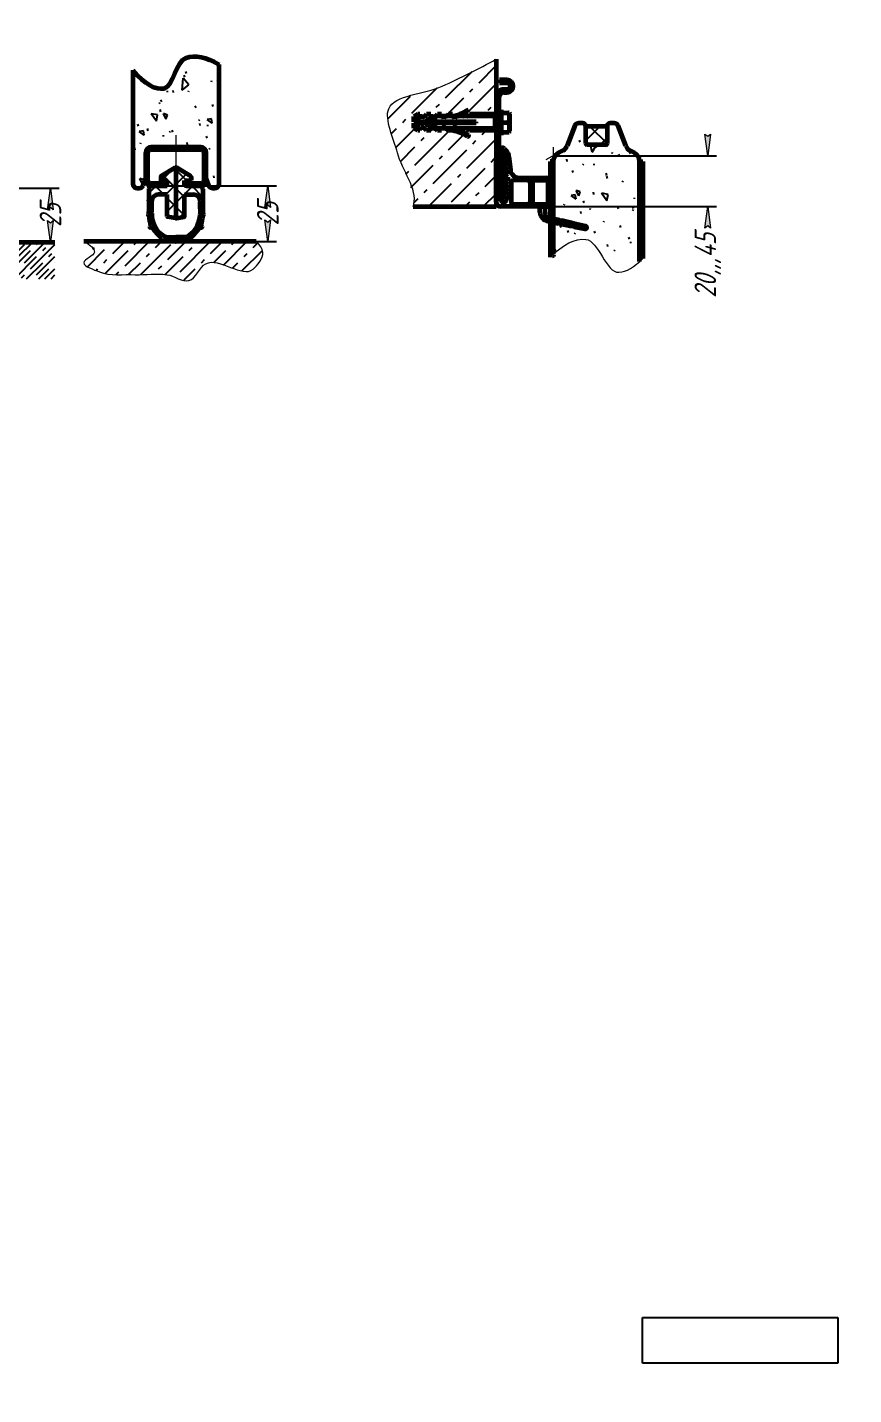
# Model space of a CAD drawing. Header units: millimetres. Extents: x 0 to 840, y 0 to 594.
# Drawn here: x 224.8 to 416.3, y 0 to 316.9 of the extents above; entities that cross this region are included whole.
import ezdxf

# ---------------------------------------------------------------- set-up
doc = ezdxf.new("R2010")
doc.units = ezdxf.units.MM
for name, pattern in [('K5LT_AXLED', [19.5, 15, -1.5, 1.5, -1.5]), ('K5LT_BASIC', [0]), ('K5LT_THIN', [0])]:
    doc.linetypes.add(name, pattern=pattern)
doc.layers.add('Системный слой', color=7, linetype='Continuous')
doc.styles.add('KDIMTEXTSTYLE', font='GOST_AU.SHX', dxfattribs={"width": 0.96, "oblique": 15, "height": 5})
doc.dimstyles.new('KDIMSTYLE (1.00)', dxfattribs={"dimtxt": 5, "dimasz": 1, "dimexe": 2, "dimexo": 0, "dimgap": 1, "dimtad": 1, "dimtxsty": 'KDIMTEXTSTYLE', "dimsah": 1, "dimcen": 0, "dimdle": 1, "dimadec": 0, "dimazin": 0, "dimtfac": 0.667, "dimtmove": 0, "dimatfit": 3, "dimfxl": 1, "dimtvp": 1, "dimtolj": 1, "dimtzin": 0, "dimarcsym": 0})
picture_1 = doc.add_image_def('image1.png', size_in_pixel=(1461, 341))
pattern_1 = [(40, (7.66, 6.428), (-20.5692, 24.5134), [2, -30]), (130, (9.193, 7.713), (-24.5134, -20.5692), [2, -30]), (85, (7.66, 6.428), (-20.5688, 24.513), [2.828, -42.426]), (60, (9.193, 7.713), (-27.7128, 16), [2, -30]), (150, (10.192, 9.445), (-16, -27.7128), [2, -30]), (105, (9.193, 7.713), (-27.7123, 15.9997), [2.828, -42.426]), (80, (16.853, 14.141), (-26.0974, 4.6017), [1.5, -25]), (170, (17.114, 15.618), (-4.6017, -26.0974), [1.5, -25]), (125, (16.853, 14.141), (-26.09695, 4.6016), [2.121, -35.355]), (100, (-18.796, -15.771), (-15.7569, -2.77837), [1, -15]), (190, (-18.97, -14.787), (2.77837, -15.7569), [1, -15]), (145, (-18.796, -15.771), (-15.75733, -2.77844), [1.414, -21.213]), (70, (1.233, 14.088), (-15.0351, 5.4723), [1, -15]), (160, (1.575, 15.028), (-5.4723, -15.0351), [1, -15]), (115, (1.233, 14.088), (-15.03547, 5.47246), [1.414, -21.213]), (85, (0, 0), (-9.35186, 7.84492), [0.3, -10]), (65, (0, 0), (-2.41845, 6.64463), [0.3, -10]), (105, (0, 0), (-6.193075, 7.658056), [0.5, -12]), (110, (0, 0), (-7.94593, 1.36463), [0.5, -7])]
pattern_2 = [(45, (0, 0), (-2.12132, 2.12132), []), (135, (0, 0), (-2.12132, -2.12132), [])]

# ---------------------------------------------------------------- blocks, each defined once
blk = doc.blocks.new('KDIMARROW_01')
at = {"layer": 'Системный слой'}
blk.add_hatch(color=0, dxfattribs=at).paths.add_polyline_path([(0, 0), (-5, 0.66), (-4.5, 0), (-5, -0.66)])
at = {"layer": 'Системный слой', "color": 0, "linetype": 'K5LT_THIN', "lineweight": 18}
for p, q in [((-4.5, 0), (-5, 0.66)), ((-5, 0.66), (0, 0)), ((0, 0), (-5, -0.66)), ((-5, -0.66), (-4.5, 0)), ((0, 0), (-1, 0))]:
    blk.add_line(p, q, dxfattribs=at)
blk = doc.blocks.new('U78')
at = {"layer": 'Системный слой', "color": 30, "linetype": 'K5LT_AXLED', "lineweight": 18, "true_color": 0xff8000}
blk.add_line((259.27, 291.9), (259.27, 277.29), dxfattribs=at)
at = {"layer": 'Системный слой', "color": 5, "linetype": 'K5LT_BASIC', "lineweight": 60, "true_color": 0x0000ff}
for p, q in [((265.02, 289.11), (253.52, 289.11)), ((253.52, 288.61), (265.02, 288.61)), ((252.27, 287.86), (252.27, 281.41)), ((252.77, 281.41), (252.77, 287.86)), ((265.77, 287.86), (265.77, 281.41)), ((266.27, 281.41), (266.27, 287.86)), ((256.87, 280.66), (253.52, 280.66)), ((253.52, 280.16), (256.87, 280.16)), ((256.87, 280.16), (256.87, 280.66)), ((261.67, 280.66), (261.67, 280.16)), ((265.02, 280.66), (261.67, 280.66)), ((261.67, 280.16), (265.02, 280.16))]:
    blk.add_line(p, q, dxfattribs=at)
for centre, radius, start, end in [((253.52, 287.86), 1.25, 90, 180), ((253.52, 287.86), 0.75, 90, 180), ((265.02, 287.86), 1.25, 0, 90), ((265.02, 287.86), 0.75, 0, 90), ((253.52, 281.41), 1.25, 180, 270), ((253.52, 281.41), 0.75, 180, 270), ((265.02, 281.41), 0.75, 270, 0), ((265.02, 281.41), 1.25, 270, 0)]:
    blk.add_arc(centre, radius, start, end, dxfattribs=at)
blk = doc.blocks.new('U79')
at = {"layer": 'Системный слой'}
h = blk.add_hatch(dxfattribs=at)
h.set_pattern_fill('Неметалл', angle=45, style=0, pattern_type=0)
h.set_pattern_definition(pattern_2)
edge = h.paths.add_edge_path()
edge.add_line((259.27, 272.73), (259.27, 284.28))
edge.add_line((259.27, 284.28), (259.24, 284.35))
edge.add_line((259.24, 284.35), (259.17, 284.38))
edge.add_line((259.17, 284.38), (259.11, 284.37))
edge.add_line((259.11, 284.37), (255.81, 282.39))
edge.add_line((255.81, 282.39), (255.77, 282.32))
edge.add_line((255.77, 282.32), (255.77, 282.3))
edge.add_line((255.77, 282.3), (255.77, 281.48))
edge.add_line((255.77, 281.48), (255.8, 281.41))
edge.add_line((255.8, 281.41), (255.87, 281.38))
edge.add_line((255.87, 281.38), (257.27, 281.38))
edge.add_line((257.27, 281.38), (257.27, 280.13))
edge.add_line((257.27, 280.13), (253.77, 280.13))
edge.add_line((253.77, 280.13), (253.24, 279.91))
edge.add_line((253.24, 279.91), (253.02, 279.38))
edge.add_line((253.02, 279.38), (253.02, 276.94))
edge.add_line((253.02, 276.94), (252.98, 273.6))
edge.add_line((252.98, 273.6), (252.87, 273.46))
edge.add_line((252.87, 273.46), (252.85, 273.36))
edge.add_line((252.85, 273.36), (252.9, 273.28))
edge.add_line((252.9, 273.28), (252.99, 273.25))
edge.add_line((252.99, 273.25), (253.03, 273.26))
edge.add_line((253.03, 273.26), (253.06, 273.28))
edge.add_line((253.06, 273.28), (253.25, 271.85))
edge.add_line((253.25, 271.85), (253.46, 270.97))
edge.add_line((253.46, 270.97), (253.24, 270.68))
edge.add_line((253.24, 270.68), (253.21, 270.58))
edge.add_line((253.21, 270.58), (253.26, 270.5))
edge.add_line((253.26, 270.5), (253.36, 270.47))
edge.add_line((253.36, 270.47), (253.39, 270.48))
edge.add_line((253.39, 270.48), (253.67, 270.61))
edge.add_line((253.67, 270.61), (253.75, 270.5))
edge.add_line((253.75, 270.5), (256, 268.01))
edge.add_line((256, 268.01), (255.91, 267.65))
edge.add_line((255.91, 267.65), (255.92, 267.55))
edge.add_line((255.92, 267.55), (256, 267.49))
edge.add_line((256, 267.49), (256.1, 267.5))
edge.add_line((256.1, 267.5), (256.13, 267.53))
edge.add_line((256.13, 267.53), (256.34, 267.75))
edge.add_line((256.34, 267.75), (256.34, 267.75))
edge.add_line((256.34, 267.75), (256.81, 267.63))
edge.add_line((256.81, 267.63), (259.07, 267.63))
edge.add_line((259.07, 267.63), (259.07, 267.63))
edge.add_line((259.07, 267.63), (259.14, 267.34))
edge.add_line((259.14, 267.34), (259.2, 267.26))
edge.add_line((259.2, 267.26), (259.27, 267.24))
edge.add_line((259.27, 267.24), (259.36, 267.28))
edge.add_line((259.36, 267.28), (259.39, 267.34))
edge.add_line((259.39, 267.34), (259.47, 267.63))
edge.add_line((259.47, 267.63), (261.72, 267.63))
edge.add_line((261.72, 267.63), (262.19, 267.75))
edge.add_line((262.19, 267.75), (262.2, 267.75))
edge.add_line((262.2, 267.75), (262.4, 267.53))
edge.add_line((262.4, 267.53), (262.49, 267.49))
edge.add_line((262.49, 267.49), (262.59, 267.52))
edge.add_line((262.59, 267.52), (262.63, 267.61))
edge.add_line((262.63, 267.61), (262.63, 267.65))
edge.add_line((262.63, 267.65), (262.53, 268.01))
edge.add_line((262.53, 268.01), (264.78, 270.5))
edge.add_line((264.78, 270.5), (264.86, 270.61))
edge.add_line((264.86, 270.61), (265.14, 270.48))
edge.add_line((265.14, 270.48), (265.24, 270.48))
edge.add_line((265.24, 270.48), (265.31, 270.55))
edge.add_line((265.31, 270.55), (265.31, 270.65))
edge.add_line((265.31, 270.65), (265.3, 270.68))
edge.add_line((265.3, 270.68), (265.07, 270.97))
edge.add_line((265.07, 270.97), (265.28, 271.85))
edge.add_line((265.28, 271.85), (265.47, 273.28))
edge.add_line((265.47, 273.28), (265.5, 273.26))
edge.add_line((265.5, 273.26), (265.6, 273.26))
edge.add_line((265.6, 273.26), (265.68, 273.33))
edge.add_line((265.68, 273.33), (265.68, 273.43))
edge.add_line((265.68, 273.43), (265.66, 273.46))
edge.add_line((265.66, 273.46), (265.55, 273.6))
edge.add_line((265.55, 273.6), (265.51, 276.94))
edge.add_line((265.51, 276.94), (265.51, 279.38))
edge.add_line((265.51, 279.38), (265.29, 279.91))
edge.add_line((265.29, 279.91), (264.76, 280.13))
edge.add_line((264.76, 280.13), (261.27, 280.13))
edge.add_line((261.27, 280.13), (261.27, 281.38))
edge.add_line((261.27, 281.38), (262.67, 281.38))
edge.add_line((262.67, 281.38), (262.74, 281.41))
edge.add_line((262.74, 281.41), (262.77, 281.48))
edge.add_line((262.77, 281.48), (262.77, 282.3))
edge.add_line((262.77, 282.3), (262.74, 282.37))
edge.add_line((262.74, 282.37), (262.72, 282.39))
edge.add_line((262.72, 282.39), (259.42, 284.37))
edge.add_line((259.42, 284.37), (259.34, 284.38))
edge.add_line((259.34, 284.38), (259.28, 284.33))
edge.add_line((259.28, 284.33), (259.27, 284.28))
edge.add_line((259.27, 284.28), (259.27, 272.73))
edge.add_line((259.27, 272.73), (259.3, 272.66))
edge.add_line((259.3, 272.66), (259.37, 272.63))
edge.add_line((259.37, 272.63), (259.38, 272.63))
edge.add_line((259.38, 272.63), (261.18, 272.96))
edge.add_line((261.18, 272.96), (261.25, 273))
edge.add_line((261.25, 273), (261.27, 273.06))
edge.add_line((261.27, 273.06), (261.27, 278.13))
edge.add_line((261.27, 278.13), (263.37, 278.13))
edge.add_line((263.37, 278.13), (264.43, 277.69))
edge.add_line((264.43, 277.69), (264.87, 276.7))
edge.add_line((264.87, 276.7), (264.88, 273.77))
edge.add_line((264.88, 273.77), (264.84, 273.42))
edge.add_line((264.84, 273.42), (264.66, 272.25))
edge.add_line((264.66, 272.25), (263.38, 269.63))
edge.add_line((263.38, 269.63), (261.76, 268.39))
edge.add_line((261.76, 268.39), (261.31, 268.28))
edge.add_line((261.31, 268.28), (259.27, 268.28))
edge.add_line((259.27, 268.28), (257.22, 268.28))
edge.add_line((257.22, 268.28), (256.77, 268.39))
edge.add_line((256.77, 268.39), (254.61, 270.35))
edge.add_line((254.61, 270.35), (253.88, 272.25))
edge.add_line((253.88, 272.25), (253.7, 273.42))
edge.add_line((253.7, 273.42), (253.65, 273.77))
edge.add_line((253.65, 273.77), (253.66, 276.7))
edge.add_line((253.66, 276.7), (254.15, 277.74))
edge.add_line((254.15, 277.74), (255.16, 278.13))
edge.add_line((255.16, 278.13), (257.27, 278.13))
edge.add_line((257.27, 278.13), (257.27, 273.06))
edge.add_line((257.27, 273.06), (257.3, 272.99))
edge.add_line((257.3, 272.99), (257.35, 272.96))
edge.add_line((257.35, 272.96), (259.15, 272.63))
edge.add_line((259.15, 272.63), (259.23, 272.65))
edge.add_line((259.23, 272.65), (259.27, 272.72))
edge.add_line((259.27, 272.72), (259.27, 272.73))
at = {"layer": 'Системный слой', "color": 5, "linetype": 'K5LT_BASIC', "lineweight": 60, "true_color": 0x0000ff}
for p, q in [((255.77, 282.3), (255.77, 281.48)), ((255.81, 282.39), (259.11, 284.37)), ((259.27, 284.28), (259.27, 272.73)), ((259.27, 284.28), (259.27, 272.73)), ((262.72, 282.39), (259.42, 284.37)), ((262.77, 282.3), (262.77, 281.48)), ((253.02, 279.38), (253.02, 276.94)), ((253.77, 280.13), (257.27, 280.13)), ((257.27, 281.38), (255.87, 281.38)), ((257.27, 280.13), (257.27, 281.38)), ((261.27, 281.38), (262.67, 281.38)), ((261.27, 280.13), (261.27, 281.38)), ((264.76, 280.13), (261.27, 280.13)), ((265.51, 279.38), (265.51, 276.94)), ((257.27, 278.13), (255.16, 278.13)), ((257.27, 273.06), (257.27, 278.13)), ((261.27, 273.06), (261.27, 278.13)), ((261.27, 278.13), (263.37, 278.13)), ((252.98, 273.6), (252.87, 273.46)), ((253.06, 273.28), (253.03, 273.26)), ((253.65, 273.77), (253.7, 273.42)), ((259.15, 272.63), (257.35, 272.96)), ((259.38, 272.63), (261.18, 272.96)), ((264.88, 273.77), (264.84, 273.42)), ((265.47, 273.28), (265.5, 273.26)), ((265.55, 273.6), (265.66, 273.46)), ((253.46, 270.97), (253.24, 270.68)), ((253.67, 270.61), (253.39, 270.48)), ((264.86, 270.61), (265.14, 270.48)), ((265.07, 270.97), (265.3, 270.68)), ((256, 268.01), (255.91, 267.65)), ((256.34, 267.75), (256.13, 267.53)), ((256.81, 267.63), (259.07, 267.63)), ((257.22, 268.28), (259.27, 268.28)), ((259.07, 267.63), (259.14, 267.34)), ((259.07, 267.63), (259.07, 267.63)), ((261.31, 268.28), (259.27, 268.28)), ((259.47, 267.63), (259.39, 267.34)), ((259.47, 267.63), (259.47, 267.63)), ((261.72, 267.63), (259.47, 267.63)), ((262.2, 267.75), (262.4, 267.53)), ((262.53, 268.01), (262.63, 267.65))]:
    blk.add_line(p, q, dxfattribs=at)
for centre, radius, start, end in [((255.87, 282.3), 0.1, 121.0002, 180.0002), ((259.17, 284.28), 0.1, 0.0002, 121.0002), ((259.37, 284.28), 0.1, 58.9998, 179.9998), ((262.67, 282.3), 0.1, 359.9998, 58.9998), ((253.77, 279.38), 0.75, 90.0002, 180.0002), ((255.87, 281.48), 0.1, 180.0002, 270.0002), ((262.67, 281.48), 0.1, 269.9998, 359.9998), ((264.76, 279.38), 0.75, 359.9998, 89.9998), ((230.32, 275.53), 22.74, 355.1161, 3.5428), ((225.83, 275.33), 27.86, 356.7846, 2.8272), ((255.16, 276.63), 1.5, 89.9818, 177.2936), ((263.37, 276.63), 1.5, 2.7064, 90.0182), ((292.7, 275.33), 27.86, 177.1728, 183.2154), ((288.21, 275.53), 22.74, 176.4572, 184.8839), ((252.98, 273.38), 0.13, 142.1896, 294.1896), ((245.24, 271.51), 8.01, 2.4148, 12.7031), ((245.24, 271.51), 8.66, 4.9033, 12.7031), ((257.37, 273.06), 0.1, 180.0002, 259.6399), ((259.17, 272.73), 0.1, 262.4786, 0.0002), ((259.37, 272.73), 0.1, 179.9998, 277.5214), ((261.17, 273.06), 0.1, 280.3601, 359.9998), ((273.29, 271.51), 8.66, 167.2969, 175.0967), ((273.29, 271.51), 8.01, 167.2969, 177.5852), ((265.56, 273.38), 0.13, 245.8104, 37.8104), ((253.34, 270.6), 0.13, 142.1896, 294.1896), ((255.59, 271.95), 2.35, 182.4148, 204.6961), ((255.59, 271.95), 2.35, 214.9713, 218.1896), ((263.56, 277.09), 11.82, 213.8763, 230.2158), ((259.19, 273.22), 5.4, 190.2691, 243.3881), ((259.34, 273.22), 5.4, 296.6119, 349.7309), ((254.97, 277.09), 11.82, 309.7842, 326.1237), ((262.94, 271.95), 2.35, 321.8104, 325.0287), ((262.94, 271.95), 2.35, 335.3039, 357.5852), ((265.19, 270.6), 0.13, 245.8104, 37.8104), ((256.03, 267.62), 0.13, 165.5774, 317.5774), ((257.57, 269.75), 2.35, 238.3591, 238.5769), ((256.81, 268.63), 1, 241.4542, 270.0002), ((257.22, 269.28), 1, 243.3881, 270), ((259.27, 267.37), 0.13, 194.0005, 270), ((259.27, 267.37), 0.13, 270, 345.9995), ((261.31, 269.28), 1, 270, 296.6119), ((261.72, 268.63), 1, 269.9998, 298.5458), ((260.97, 269.75), 2.35, 301.4231, 301.6409), ((262.5, 267.62), 0.13, 222.4226, 14.4226)]:
    blk.add_arc(centre, radius, start, end, dxfattribs=at)
blk = doc.blocks.new('U80')
at = {"layer": 'Системный слой', "color": 5, "linetype": 'K5LT_BASIC', "lineweight": 60, "true_color": 0x0000ff}
for p, q in [((335.33, 288.82), (335.88, 288.27)), ((333.49, 276.39), (333.5, 286.64)), ((333.77, 286.89), (333.96, 286.88)), ((334.01, 286.17), (334.26, 285.92)), ((334.01, 286.17), (334.01, 285.17)), ((334.05, 286.83), (334.47, 286.42)), ((334.51, 286.03), (334.51, 286.31)), ((334.68, 288.06), (334.62, 288.12)), ((334.9, 288.06), (335.03, 288.2)), ((335.24, 288.21), (335.39, 288.08)), ((335.4, 287.87), (335.24, 287.69)), ((335.53, 285.47), (335.51, 285.76)), ((335.55, 285.86), (335.99, 286.34)), ((335.68, 287.06), (335.69, 287.07)), ((335.79, 285.38), (336.02, 285.64)), ((335.95, 286.98), (335.99, 286.34)), ((336.02, 285.64), (336.07, 284.64)), ((336.46, 286.91), (336.77, 283.84)), ((334, 282.75), (334.25, 282.51)), ((334, 282.75), (334, 281.75)), ((334.01, 285.17), (334.46, 284.71)), ((334.01, 284.46), (334.25, 284.21)), ((334.01, 284.46), (334.01, 283.46)), ((334.01, 283.46), (334.46, 283)), ((334.5, 282.61), (334.5, 282.9)), ((334.51, 284.32), (334.51, 284.6)), ((335.61, 283.77), (335.6, 284.05)), ((335.64, 284.16), (336.07, 284.64)), ((335.69, 282.06), (335.68, 282.35)), ((335.72, 282.45), (336.15, 282.93)), ((335.87, 283.68), (336.1, 283.93)), ((335.96, 281.97), (336.19, 282.23)), ((336.1, 283.93), (336.15, 282.93)), ((336.19, 282.23), (336.24, 281.23)), ((338.75, 282.04), (344.99, 282.03)), ((333.99, 279.34), (334.24, 279.09)), ((333.99, 279.34), (333.99, 278.34)), ((334, 281.75), (334.46, 281.29)), ((334, 281.04), (334.24, 280.8)), ((334, 281.04), (334, 280.04)), ((334, 280.04), (334.45, 279.59)), ((334.49, 279.2), (334.5, 279.48)), ((334.5, 280.91), (334.5, 281.19)), ((335.78, 280.36), (335.76, 280.64)), ((335.8, 280.75), (336.24, 281.23)), ((335.86, 278.65), (335.85, 278.94)), ((335.89, 279.04), (336.32, 279.52)), ((336.04, 280.27), (336.27, 280.52)), ((336.27, 280.52), (336.32, 279.52)), ((336.95, 280.95), (336.93, 276.63)), ((340.86, 281.44), (337.45, 281.45)), ((341.36, 280.94), (341.35, 276.62)), ((341.91, 280.93), (341.9, 276.61)), ((342.41, 281.43), (344.99, 281.43)), ((345.49, 281), (345.48, 276.61)), ((345.99, 281.02), (345.98, 275.85)), ((333.99, 278.34), (334.45, 277.88)), ((334.49, 277.09), (334.49, 277.77)), ((335.94, 277.11), (335.93, 277.23)), ((335.97, 277.34), (336.4, 277.82)), ((336.12, 278.56), (336.35, 278.82)), ((336.35, 278.82), (336.4, 277.82)), ((336.93, 276.63), (336.93, 276.38)), ((337.43, 275.88), (340.85, 275.87)), ((341.35, 276.62), (341.35, 276.37)), ((341.9, 276.61), (341.9, 276.36)), ((344.98, 275.86), (342.4, 275.86)), ((345.48, 276.61), (345.48, 276.36)), ((345.47, 275.36), (334.49, 275.38)), ((343.1, 275.36), (345.47, 275.36)), ((343.62, 274.08), (343.63, 274.86)), ((344.82, 274.08), (344.83, 274.86)), ((345.7, 272.81), (348.04, 272.28)), ((345.51, 271.93), (347.83, 271.44)), ((348.42, 271.34), (350.98, 270.81)), ((348.61, 272.16), (351.16, 271.58)), ((351.56, 270.67), (354.04, 270.15)), ((351.72, 271.44), (354.2, 270.88))]:
    blk.add_line(p, q, dxfattribs=at)
for centre, radius, start, end in [((334.97, 288.47), 0.5, 44.6641, 224.6641), ((333.75, 286.64), 0.25, 85.3567, 179.8885), ((333.95, 286.73), 0.15, 44.8493, 85.3567), ((334.36, 286.03), 0.15, 224.8493, 359.8493), ((334.36, 286.31), 0.15, 359.8493, 44.8493), ((334.79, 288.16), 0.15, 224.6641, 317.8006), ((335.14, 288.1), 0.15, 47.8006, 137.8006), ((335.35, 287.59), 0.15, 137.8006, 219.0921), ((334.44, 286.85), 1.02, 15.4784, 39.0921), ((335.29, 287.97), 0.15, 317.8006, 47.8006), ((335.57, 287.16), 0.15, 195.4784, 317.8006), ((335.66, 285.76), 0.15, 137.8006, 182.8006), ((335.68, 285.48), 0.15, 182.8006, 317.8006), ((335.8, 286.97), 0.15, 2.8006, 137.8006), ((334.46, 286.86), 2, 1.4333, 44.6641), ((334.36, 284.32), 0.15, 224.8493, 359.8493), ((334.35, 282.61), 0.15, 224.8493, 359.8493), ((334.36, 284.6), 0.15, 359.8493, 44.8493), ((334.35, 282.9), 0.15, 359.8493, 44.8493), ((335.75, 284.06), 0.15, 137.8006, 182.8006), ((335.76, 283.78), 0.15, 182.8006, 317.8006), ((335.83, 282.35), 0.15, 137.8006, 182.8006), ((335.84, 282.07), 0.15, 182.8006, 317.8006), ((338.76, 284.04), 2, 185.7977, 269.8493), ((334.35, 280.91), 0.15, 224.8493, 359.8493), ((334.34, 279.2), 0.15, 224.8493, 359.8493), ((334.35, 279.48), 0.15, 359.8493, 44.8493), ((334.35, 281.19), 0.15, 359.8493, 44.8493), ((335.91, 280.65), 0.15, 137.8006, 182.8006), ((335.93, 280.37), 0.15, 182.8006, 317.8006), ((336, 278.94), 0.15, 137.8006, 182.8006), ((337.45, 280.95), 0.5, 89.8493, 179.8493), ((340.86, 280.94), 0.5, 359.8493, 89.8493), ((342.41, 280.93), 0.5, 89.8493, 179.8493), ((344.99, 281.03), 1, 359.8493, 89.8493), ((344.99, 280.93), 0.5, 359.8493, 89.8493), ((334.49, 276.38), 1, 179.8885, 269.8493), ((334.34, 277.77), 0.15, 359.8493, 44.8493), ((335.21, 277.09), 0.724, 179.8885, 1.4333), ((336.01, 278.66), 0.15, 182.8006, 317.8006), ((336.08, 277.24), 0.15, 137.8006, 182.8006), ((337.43, 276.38), 0.5, 179.8493, 269.8493), ((340.85, 276.37), 0.5, 269.8493, 359.8493), ((342.4, 276.36), 0.5, 179.8493, 269.8493), ((344.98, 276.36), 0.5, 269.8493, 359.8493), ((345.48, 275.86), 0.5, 269.8493, 359.8493), ((343.13, 274.86), 0.5, 359.916, 89.8493), ((345.9, 274.17), 2.27, 182.0977, 260.1511), ((346.04, 273.98), 1.22, 175.2144, 212.4207), ((345.33, 274.86), 0.5, 89.8493, 179.916), ((345.21, 273.09), 0.25, 142.8785, 310.8559), ((344.95, 273.28), 0.075, 322.8785, 32.4207), ((345.42, 272.84), 0.075, 61.3136, 130.8559), ((346.04, 273.98), 1.22, 241.3136, 253.6955), ((345.47, 275.86), 0.5, 269.8493, 277.6019), ((347.85, 271.52), 0.075, 258.22, 316.3823), ((348.11, 271.27), 0.283, 23.7752, 136.3823), ((348.03, 272.2), 0.075, 24.08, 77.2337), ((348.35, 272.35), 0.283, 204.08, 312.4059), ((348.44, 271.41), 0.075, 203.7752, 258.22), ((348.6, 272.08), 0.075, 77.209, 132.4059), ((351, 270.88), 0.075, 258.22, 312.6591), ((351.24, 270.62), 0.283, 20.064, 132.6591), ((351.14, 271.5), 0.075, 22.7842, 77.209), ((351.48, 271.64), 0.283, 202.7842, 309.4742), ((351.58, 270.74), 0.075, 200.064, 258.22), ((351.7, 271.37), 0.075, 77.2795, 129.4742), ((354.12, 270.52), 0.375, 258.22, 77.2337)]:
    blk.add_arc(centre, radius, start, end, dxfattribs=at)
blk = doc.blocks.new('U82')
at = {"layer": 'Системный слой', "color": 7, "linetype": 'K5LT_THIN', "lineweight": 18}
for p, q in [((346.73, 289.14), (346.73, 285.8)), ((347.91, 287.78), (344.98, 286.18))]:
    blk.add_line(p, q, dxfattribs=at)
blk = doc.blocks.new('U81')
at = {"layer": 'Системный слой'}
h = blk.add_hatch(dxfattribs=at)
h.set_pattern_fill('Песок', angle=40, style=0, pattern_type=0)
h.set_pattern_definition(pattern_1)
h.paths.add_polyline_path([(354.53, 289.68), (354.36, 289.75), (354.28, 289.93), (354.28, 293.98), (354.08, 294.47), (353.58, 294.68), (352.61, 294.68), (351.9, 294.39), (351.68, 294.03), (349.95, 289.46), (349.02, 288.38), (347.91, 287.78), (346.79, 286.3), (346.73, 285.8), (346.73, 263.38), (349.98, 266.31), (353.03, 267.66), (354.28, 267.74), (355.79, 266.97), (357.52, 264.66), (359.88, 261.18), (361.92, 260.11), (364.88, 261.06), (366.73, 262.35), (366.73, 285.8), (365.97, 287.49), (365.56, 287.78), (364.45, 288.38), (363.51, 289.46), (361.79, 294.03), (361.27, 294.59), (360.85, 294.68), (359.88, 294.68), (359.38, 294.47), (359.18, 293.98), (359.18, 289.93), (359.11, 289.75), (358.93, 289.68)])
h = blk.add_hatch(dxfattribs=at)
h.set_pattern_fill('Неметалл', angle=45, style=0, pattern_type=0)
h.set_pattern_definition(pattern_2)
h.paths.add_polyline_path([(354.28, 293.98), (354.28, 289.93), (354.36, 289.75), (354.53, 289.68), (358.93, 289.68), (359.11, 289.75), (359.18, 289.93), (359.18, 293.98)])
at = {"layer": 'Системный слой', "color": 5, "linetype": 'K5LT_BASIC', "lineweight": 60, "true_color": 0x0000ff}
for p, q in [((351.68, 294.03), (349.95, 289.46)), ((353.58, 294.68), (352.61, 294.68)), ((354.28, 289.93), (354.28, 293.98)), ((354.28, 293.98), (359.18, 293.98)), ((359.18, 293.98), (359.18, 289.93)), ((360.85, 294.68), (359.88, 294.68)), ((363.51, 289.46), (361.79, 294.03)), ((349.02, 288.38), (347.91, 287.78)), ((358.93, 289.68), (354.53, 289.68)), ((365.56, 287.78), (364.45, 288.38)), ((346.73, 285.8), (345.98, 285.8)), ((345.98, 285.8), (345.98, 263.63)), ((346.73, 285.8), (346.73, 264.34)), ((366.73, 262.61), (366.73, 285.8)), ((366.73, 285.8), (367.48, 285.8)), ((367.48, 285.8), (367.48, 263.35))]:
    blk.add_line(p, q, dxfattribs=at)
for centre, radius, start, end in [((352.61, 293.68), 1, 90, 159.37), ((353.58, 293.98), 0.7, 0, 90), ((359.88, 293.98), 0.7, 90, 180), ((360.85, 293.68), 1, 20.63, 90), ((348.04, 290.18), 2.05, 298.56, 339.37), ((354.53, 289.93), 0.25, 180, 270), ((358.93, 289.93), 0.25, 270, 0), ((365.43, 290.18), 2.05, 200.63, 241.44), ((348.98, 285.8), 2.25, 118.56, 180), ((364.48, 285.8), 2.25, 0, 61.44)]:
    blk.add_arc(centre, radius, start, end, dxfattribs=at)
at = {"layer": 'Системный слой', "color": 7, "linetype": 'K5LT_THIN', "lineweight": 18}
blk.add_open_spline([(345.98, 263.63), (349.02, 266.64), (351.79, 268.01), (354.28, 267.74), (357.2, 267.43), (359.02, 259.92), (361.92, 260.11), (363.65, 260.22), (365.5, 261.3), (367.48, 263.35)], degree=3, knots=[0, 0, 0, 0, 1, 1, 1, 2, 2, 2, 3, 3, 3, 3], dxfattribs=at)
at = {"layer": 'Системный слой'}
blk.add_blockref('U82', (0, 0), dxfattribs=at)

msp = doc.modelspace()

# ---------------------------------------------------------------- hatches: boundary and pattern name
at = {"layer": 'Системный слой'}
h = msp.add_hatch(dxfattribs=at)
h.set_pattern_fill('Песок', angle=40, style=0, pattern_type=0)
h.set_pattern_definition(pattern_1)
h.paths.add_polyline_path([(256.57087, 302.7457), (254.08182, 303.06155), (251.25337, 304.94108), (249.2666, 306.96282), (249.2666, 285.53547), (251.0166, 285.53547), (251.0166, 284.03547), (249.2666, 284.03547), (249.2666, 280.60811), (249.55949, 279.90101), (250.2666, 279.60811), (250.74377, 279.60811), (251.45087, 279.90101), (251.67735, 280.24975), (252.22529, 281.67723), (252.3216, 282.19685), (252.3216, 287.85811), (252.68772, 288.742), (253.5716, 289.10811), (263.91122, 289.10811), (264.96122, 289.10811), (265.84511, 288.742), (266.21122, 287.85811), (266.21122, 282.19685), (266.30753, 281.67723), (266.85547, 280.24975), (267.38231, 279.69457), (267.78906, 279.60811), (268.26622, 279.60811), (268.97333, 279.90101), (269.26622, 280.60811), (269.26629, 284.03547), (267.5166, 284.03547), (267.5166, 285.53547), (269.26632, 285.53547), (269.26676, 308.30749), (265.48972, 309.91592), (262.29993, 310.03595), (261.63929, 309.84949), (260.30517, 308.66165), (258.79201, 305.6089), (257.01791, 302.92567)])
h = msp.add_hatch(dxfattribs=at)
h.set_pattern_fill('Бетон', angle=45, style=0, pattern_type=0)
h.set_pattern_definition([(45, (0, 0), (-4.24264, 4.24264), [11, -5]), (45, (9.1924, 9.1924), (-4.24264, 4.24264), [1, -15]), (45, (3.5355, 7.778), (-4.24264, 4.24264), [11, -5]), (45, (12.728, 16.9706), (-4.24264, 4.24264), [1, -15])])
h.paths.add_polyline_path([(314.28795, 275.53113), (333.49137, 275.38412), (333.49256, 279.40183), (333.46453, 280.0277), (333.49279, 280.20802), (333.49668, 293.43814), (333.27664, 293.43814), (333.27664, 292.96564), (327.29164, 292.96564), (326.86527, 293.39201), (326.7539, 293.43814), (326.03164, 293.43814), (325.92027, 293.39201), (325.87414, 293.28064), (325.87414, 292.96564), (324.92914, 292.96564), (327.04367, 291.86413), (327.11701, 291.75366), (327.09075, 291.62368), (326.98028, 291.55034), (326.85833, 291.57151), (323.35414, 292.96564), (322.40914, 292.96564), (321.93664, 293.43814), (320.83414, 293.43814), (320.83414, 292.96564), (319.88914, 292.96564), (319.41664, 293.43814), (319.32664, 293.43814), (318.70069, 293.59564), (318.47164, 293.59564), (318.36027, 293.54951), (318.31414, 293.43814), (318.31414, 292.96564), (317.36914, 292.96564), (316.78527, 293.54951), (316.6739, 293.59564), (315.95164, 293.59564), (315.84027, 293.54951), (315.79414, 293.43814), (315.79414, 292.96564), (315.32164, 292.96564), (314.37664, 293.51124), (314.37664, 294.69541), (315.32164, 294.69541), (317.19434, 294.69541), (317.07664, 294.85564), (317.19434, 295.01587), (315.32164, 295.01587), (314.37664, 295.01587), (314.37664, 296.20005), (315.32164, 296.74564), (315.79414, 296.74564), (315.79414, 296.27314), (315.84027, 296.16177), (315.95164, 296.11564), (316.6739, 296.11564), (316.78527, 296.16177), (317.36914, 296.74564), (318.31414, 296.74564), (318.31414, 296.27314), (318.36027, 296.16177), (318.47164, 296.11564), (318.70069, 296.11564), (319.32664, 296.27314), (319.41664, 296.27314), (319.88914, 296.74564), (320.83414, 296.74564), (320.83414, 296.27314), (321.93664, 296.27314), (322.40914, 296.74564), (323.35414, 296.74564), (323.35414, 296.27314), (324.92914, 296.74564), (325.87414, 296.74564), (325.87414, 296.43064), (325.92027, 296.31927), (326.03164, 296.27314), (326.7539, 296.27314), (326.86527, 296.31927), (327.29164, 296.74564), (333.27664, 296.74564), (333.27664, 296.27314), (333.49751, 296.27314), (333.5014, 309.47805), (320.99164, 303.24375), (317.0792, 301.98436), (310.51761, 299.95475), (308.57818, 298.02576), (308.36671, 295.667), (309.27808, 292.01546), (310.62612, 287.77187), (312.14226, 283.93723), (314.49798, 277.85466), (314.37664, 275.82748)])
h = msp.add_hatch(dxfattribs=at)
h.set_pattern_fill('Металл', angle=45, style=0, pattern_type=0)
h.set_pattern_definition([(45, (0, 0), (-2.12132, 2.12132), [])])
h.paths.add_polyline_path([(334.2016, 289.19798), (334.2016, 300.75584), (334.50913, 301.4983), (335.2516, 301.80584), (336.0016, 301.80584), (337.0269, 302.23053), (337.4516, 303.25584), (337.0269, 304.28114), (336.0016, 304.70584), (334.2516, 304.70584), (334.2516, 304.00584), (336.0016, 304.00584), (336.53193, 303.78617), (336.7516, 303.25584), (336.53193, 302.72551), (336.0016, 302.50584), (335.2516, 302.50584), (334.01416, 301.99328), (333.5016, 300.75584), (333.5016, 289.19798), (334.00544, 287.53388), (334.18899, 287.25856), (334.52489, 286.14916), (334.52489, 277.10723), (335.22489, 277.10723), (335.22489, 286.14916), (334.77142, 287.64685), (334.58788, 287.92217)])
h = msp.add_hatch(dxfattribs=at)
h.set_pattern_fill('Бетон', angle=45, style=0, pattern_type=0)
h.set_pattern_definition([(45, (0, 0), (-1.414214, 1.414214), [11, -5]), (45, (9.1924, 9.1924), (-1.414214, 1.414214), [1, -15]), (45, (4.9497, 6.364), (-1.414214, 1.414214), [11, -5]), (45, (14.1421, 15.5563), (-1.414214, 1.414214), [1, -15])])
h.paths.add_polyline_path([(188.51247, 258.61164), (231.23165, 258.61164), (231.23165, 267.11164), (219.90248, 267.11164), (219.60254, 264.44344), (219.47948, 264.0025), (219.29061, 263.76156), (218.98668, 263.72475), (218.74574, 263.91362), (218.69968, 264.17596), (218.69635, 267.11164), (213.96493, 267.11164), (213.90904, 266.88745), (213.86351, 266.82592), (213.78781, 266.81461), (213.72629, 266.86014), (213.71498, 266.88745), (213.65908, 267.11164), (213.55732, 267.11164), (211.11493, 267.11164), (211.05904, 266.88745), (211.01351, 266.82592), (210.93781, 266.81461), (210.87629, 266.86014), (210.86498, 266.88745), (210.80908, 267.11164), (208.71201, 267.11164), (206.61493, 267.11164), (206.55904, 266.88745), (206.51351, 266.82592), (206.43781, 266.81461), (206.37629, 266.86014), (206.36498, 266.88745), (206.30908, 267.11164), (203.86669, 267.11164), (203.76493, 267.11164), (203.70904, 266.88745), (203.66351, 266.82592), (203.58781, 266.81461), (203.52629, 266.86014), (203.51498, 266.88745), (203.45908, 267.11164), (198.72766, 267.11164), (198.72433, 264.17596), (198.6554, 263.87767), (198.39574, 263.7155), (198.09745, 263.78443), (197.94453, 264.0025), (197.82147, 264.44344), (197.52153, 267.11164), (188.51247, 267.11164)])
h = msp.add_hatch(dxfattribs=at)
h.set_pattern_fill('Бетон', angle=45, style=0, pattern_type=0)
h.set_pattern_definition([(45, (0, 0), (-2.828427, 2.828427), [11, -5]), (45, (9.1924, 9.1924), (-2.828427, 2.828427), [1, -15]), (45, (4.2426, 7.071), (-2.828427, 2.828427), [11, -5]), (45, (13.435, 16.2635), (-2.828427, 2.828427), [1, -15])])
h.paths.add_polyline_path([(269.11474, 267.24092), (244.60698, 267.24092), (244.09213, 266.43181), (243.85728, 266.12966), (243.83944, 266.00174), (240.79622, 260.82227), (240.64353, 260.70695), (240.45402, 260.73337), (240.3387, 260.88605), (240.36206, 261.0702), (243.27354, 266.3178), (243.50129, 266.62534), (243.51611, 266.75502), (243.79449, 267.24092), (237.90333, 267.24092), (239.90834, 265.8384), (240.36206, 264.78219), (239.73819, 263.95024), (237.93712, 262.47704), (237.90333, 262.32346), (238.57928, 261.50143), (241.17416, 260.36488), (241.53808, 260.22494), (244.91937, 259.58237), (249.84203, 259.56426), (256.25522, 259.66676), (257.16953, 259.56426), (260.02027, 258.55857), (262.28978, 258.19229), (263.65873, 259.19816), (265.9913, 261.97915), (266.21125, 262.11375), (268.1828, 262.39194), (271.21826, 261.52241), (275.40693, 260.29206), (277.14622, 260.82227), (278.78463, 262.72908), (279.42198, 264.764), (278.30691, 266.7905), (277.83612, 267.24092)])

# ---------------------------------------------------------------- linework, layer by layer
at = {"layer": 'Системный слой', "color": 5, "linetype": 'K5LT_BASIC', "lineweight": 60, "true_color": 0x0000ff}
for p, q in [((269.26622, 280.60811), (269.26676, 308.30749)), ((333.5014, 309.47805), (333.49137, 275.38412)), ((249.2666, 306.96282), (249.2666, 280.60811)), ((334.2516, 304.70584), (334.2516, 304.00584)), ((336.0016, 304.70584), (334.2516, 304.70584)), ((334.2516, 304.00584), (336.0016, 304.00584)), ((336.0016, 302.50584), (335.2516, 302.50584)), ((335.2516, 301.80584), (336.0016, 301.80584)), ((333.5016, 300.75584), (333.5016, 289.19798)), ((334.2016, 289.19798), (334.2016, 300.75584)), ((315.32164, 296.74564), (314.37664, 296.20005)), ((314.37664, 295.01587), (314.37664, 296.20005)), ((315.32164, 295.01587), (314.37664, 295.01587)), ((315.32164, 295.01587), (315.32164, 296.74564)), ((315.79414, 296.74564), (315.32164, 296.74564)), ((328.86664, 295.01587), (315.32164, 295.01587)), ((315.79414, 296.27314), (315.79414, 296.74564)), ((316.6739, 296.11564), (315.95164, 296.11564)), ((316.78527, 296.16177), (317.36914, 296.74564)), ((318.31414, 296.74564), (317.36914, 296.74564)), ((318.31414, 296.27314), (318.31414, 296.74564)), ((319.1939, 296.11564), (318.47164, 296.11564)), ((319.30527, 296.16177), (319.88914, 296.74564)), ((334.17664, 296.27314), (319.32664, 296.27314)), ((319.32664, 293.43814), (319.32664, 296.27314)), ((320.83414, 296.74564), (319.88914, 296.74564)), ((320.83414, 296.27314), (320.83414, 296.74564)), ((321.7139, 296.11564), (320.99164, 296.11564)), ((321.82527, 296.16177), (322.40914, 296.74564)), ((323.35414, 296.74564), (322.40914, 296.74564)), ((323.35414, 296.27314), (323.35414, 296.74564)), ((324.2339, 296.11564), (323.51164, 296.11564)), ((324.34527, 296.16177), (324.92914, 296.74564)), ((325.87414, 296.74564), (324.92914, 296.74564)), ((325.87414, 296.43064), (325.87414, 296.74564)), ((326.7539, 296.27314), (326.03164, 296.27314)), ((326.86527, 296.31927), (327.29164, 296.74564)), ((333.27664, 296.74564), (327.29164, 296.74564)), ((328.86664, 294.69541), (328.86664, 295.01587)), ((333.27664, 292.96564), (333.27664, 296.74564)), ((334.17664, 297.78064), (334.62664, 297.78064)), ((334.17664, 297.78064), (334.17664, 291.93064)), ((334.62664, 297.78064), (334.62664, 291.93064)), ((334.62664, 297.10564), (336.30778, 297.10564)), ((334.62664, 294.85564), (336.30778, 294.85564)), ((336.50874, 297.10564), (336.30778, 297.10564)), ((336.50874, 297.10564), (336.65164, 296.85814)), ((336.65164, 292.85314), (336.65164, 296.85814)), ((314.37664, 293.51124), (314.37664, 294.69541)), ((315.32164, 294.69541), (314.37664, 294.69541)), ((315.32164, 292.96564), (314.37664, 293.51124)), ((315.32164, 292.96564), (315.32164, 294.69541)), ((328.86664, 294.69541), (315.32164, 294.69541)), ((315.79414, 292.96564), (315.32164, 292.96564)), ((315.79414, 292.96564), (315.79414, 293.43814)), ((316.6739, 293.59564), (315.95164, 293.59564)), ((317.36914, 292.96564), (316.78527, 293.54951)), ((318.31414, 292.96564), (317.36914, 292.96564)), ((318.31414, 292.96564), (318.31414, 293.43814)), ((319.1939, 293.59564), (318.47164, 293.59564)), ((319.88914, 292.96564), (319.30527, 293.54951)), ((334.17664, 293.43814), (319.32664, 293.43814)), ((320.83414, 292.96564), (319.88914, 292.96564)), ((320.83414, 292.96564), (320.83414, 293.43814)), ((321.7139, 293.59564), (320.99164, 293.59564)), ((322.40914, 292.96564), (321.82527, 293.54951)), ((323.35414, 292.96564), (322.40914, 292.96564)), ((323.35414, 293.07373), (323.35414, 293.43814)), ((323.35414, 293.07373), (323.35414, 292.96564)), ((324.2339, 293.59564), (323.51164, 293.59564)), ((324.45664, 293.43814), (324.34527, 293.54951)), ((326.7539, 293.43814), (324.45664, 293.43814)), ((324.45664, 293.43814), (324.92914, 292.96564)), ((325.87414, 292.96564), (324.92914, 292.96564)), ((325.87414, 292.96564), (325.87414, 293.28064)), ((327.29164, 292.96564), (326.86527, 293.39201)), ((333.27664, 292.96564), (327.29164, 292.96564)), ((334.17664, 291.93064), (334.62664, 291.93064)), ((334.62664, 292.60564), (336.30778, 292.60564)), ((336.30778, 292.60564), (336.50874, 292.60564)), ((336.50874, 292.60564), (336.65164, 292.85314)), ((253.5716, 289.10811), (263.91122, 289.10811)), ((263.91122, 289.10811), (264.96122, 289.10811)), ((252.3216, 282.19685), (252.3216, 287.85811)), ((266.21122, 287.85811), (266.21122, 282.19685)), ((334.00544, 287.53388), (334.18899, 287.25856)), ((334.52489, 286.14916), (334.52489, 277.10723)), ((334.77142, 287.64685), (334.58788, 287.92217)), ((335.22489, 277.10723), (335.22489, 286.14916)), ((250.2666, 279.60811), (250.74377, 279.60811)), ((251.67735, 280.24975), (252.22529, 281.67723)), ((266.30753, 281.67723), (266.85547, 280.24975)), ((267.78906, 279.60811), (268.26622, 279.60811)), ((334.52489, 277.10723), (335.22489, 277.10723)), ((314.23764, 275.38412), (333.5016, 275.38412)), ((188.51247, 267.11164), (231.23165, 267.11164)), ((277.83612, 267.24092), (237.90333, 267.24092))]:
    msp.add_line(p, q, dxfattribs=at)
at = {"layer": 'Системный слой', "color": 7, "linetype": 'K5LT_THIN', "lineweight": 18}
for p, q in [((318.52461, 296.04814), (319.32664, 296.04814)), ((334.17664, 296.04814), (319.32664, 296.04814)), ((334.17664, 296.04814), (319.32664, 296.04814)), ((318.52461, 293.66314), (319.32664, 293.66314)), ((334.17664, 293.66314), (319.32664, 293.66314)), ((334.17664, 293.66314), (319.32664, 293.66314))]:
    msp.add_line(p, q, dxfattribs=at)
at = {"layer": 'Системный слой', "color": 5, "linetype": 'K5LT_BASIC', "lineweight": 60, "true_color": 0x0000ff}
for centre, radius, start, end in [((336.0016, 303.25584), 1.45, 270, 90), ((335.2516, 300.75584), 1.75, 90, 180), ((335.2516, 300.75584), 1.05, 90, 180), ((336.0016, 303.25584), 0.75, 270, 90), ((315.95164, 296.27314), 0.1575, 180, 270), ((316.6739, 296.27314), 0.1575, 270, 315), ((318.47164, 296.27314), 0.1575, 180, 270), ((319.1939, 296.27314), 0.1575, 270, 315), ((320.99164, 296.27314), 0.1575, 180, 270), ((321.7139, 296.27314), 0.1575, 270, 315), ((321.07987, 306.71527), 10.68692, 282.286963, 303.9207673), ((323.51164, 296.27314), 0.1575, 180, 270), ((324.2339, 296.27314), 0.1575, 270, 315), ((326.03164, 296.43064), 0.1575, 180, 270), ((326.7539, 296.43064), 0.1575, 270, 315), ((315.95164, 293.43814), 0.1575, 90, 180), ((316.6739, 293.43814), 0.1575, 45, 90), ((318.47164, 293.43814), 0.1575, 90, 180), ((319.1939, 293.43814), 0.1575, 45, 90), ((320.99164, 293.43814), 0.1575, 90, 180), ((321.7139, 293.43814), 0.1575, 45, 90), ((323.51164, 293.43814), 0.1575, 90, 180), ((321.07987, 282.99601), 10.68692, 56.0792327, 77.713037), ((320.74578, 281.3084), 11.9455, 59.2226444, 77.3875868), ((324.2339, 293.43814), 0.1575, 45, 90), ((326.03164, 293.28064), 0.1575, 90, 180), ((326.7539, 293.28064), 0.1575, 45, 90), ((326.94698, 291.72036), 0.17325, 239.2226444, 56.0792327), ((253.5716, 287.85811), 1.25, 90, 180), ((264.96122, 287.85811), 1.25, 0, 90), ((336.5016, 289.19798), 3, 180, 213.6900675), ((336.5016, 289.19798), 2.3, 180, 213.6900675), ((332.52489, 286.14916), 2, 0, 33.6900675), ((332.52489, 286.14916), 2.7, 0, 33.6900675), ((250.8716, 282.19685), 1.45, 339.0004349, 0), ((267.66122, 282.19685), 1.45, 180, 200.9995651), ((250.2666, 280.60811), 1, 180, 270), ((250.74377, 280.60811), 1, 270, 339.0004349), ((267.78906, 280.60811), 1, 200.9995651, 270), ((268.26622, 280.60811), 1, 270, 0)]:
    msp.add_arc(centre, radius, start, end, dxfattribs=at)
for points, knots in [([(249.2666, 306.96282), (252.09546, 303.74142), (254.53022, 302.33571), (256.57087, 302.7457), (258.68224, 303.1699), (259.33573, 309.03798), (261.63929, 309.84949), (263.69346, 310.57314), (266.23595, 310.05914), (269.26676, 308.30749)], [0, 0, 0, 0, 1, 1, 1, 2, 2, 2, 3, 3, 3, 3]), ([(336.30778, 297.10564), (336.3368, 297.01859), (336.38845, 296.84901), (336.45136, 296.58414), (336.49241, 296.32522), (336.50945, 296.08746), (336.50904, 295.88553), (336.49786, 295.70951), (336.47727, 295.53888), (336.4478, 295.36961), (336.39629, 295.14036), (336.34561, 294.96914), (336.30778, 294.85564)], [0, 0, 0, 0, 1.549818016, 2.992222291, 4.610295244, 6.008391322, 7.059696198, 8.058213685, 9.015784664, 9.985196521, 10.978290135, 13, 13, 13, 13]), ([(336.30778, 294.85564), (336.31979, 294.81961), (336.35768, 294.70172), (336.40732, 294.52395), (336.45408, 294.31183), (336.48571, 294.11681), (336.50433, 293.92337), (336.51055, 293.7386), (336.5052, 293.54446), (336.48357, 293.32143), (336.44114, 293.07932), (336.38084, 292.83647), (336.33293, 292.68107), (336.30778, 292.60564)], [0, 0, 0, 0, 0.689735519, 2.249219949, 3.3618836, 4.65909116, 5.868387784, 6.927819562, 8.056313438, 9.438688557, 11.042970053, 12.553459891, 14, 14, 14, 14])]:
    msp.add_open_spline(points, degree=3, knots=knots, dxfattribs=at)
at = {"layer": 'Системный слой', "color": 7, "linetype": 'K5LT_THIN', "lineweight": 18}
for points, knots in [([(314.23764, 275.38412), (314.28795, 275.53113), (314.33428, 275.67891), (314.37664, 275.82748), (315.38608, 279.36825), (311.64043, 283.73001), (310.62612, 287.77187), (309.77894, 291.1477), (307.55796, 295.51143), (308.57818, 298.02576), (309.892, 301.26366), (316.9132, 301.37565), (320.99164, 303.24375), (325.22556, 305.18308), (329.39548, 307.26118), (333.5014, 309.47805)], [0, 0, 0, 0, 1, 1, 1, 2, 2, 2, 3, 3, 3, 4, 4, 4, 5, 5, 5, 5]), ([(237.90333, 267.24092), (239.54249, 266.42134), (240.36206, 265.60177), (240.36206, 264.78219), (240.36206, 263.96261), (237.89675, 263.03427), (237.90333, 262.32346), (237.91127, 261.46549), (240.26518, 260.72726), (241.53808, 260.22494), (244.06451, 259.22794), (247.0694, 259.66732), (249.84203, 259.56426), (252.28093, 259.4736), (254.77532, 259.93107), (257.16953, 259.56426), (258.90155, 259.2989), (260.80653, 257.81551), (262.28978, 258.19229), (263.84157, 258.58648), (264.72701, 261.31706), (266.21125, 262.11375), (269.15816, 263.69555), (274.78174, 258.69921), (277.14622, 260.82227), (278.12361, 261.69986), (279.62117, 263.47208), (279.42198, 264.764), (279.29328, 265.59882), (278.76466, 266.42446), (277.83612, 267.24092)], [0, 0, 0, 0, 1, 1, 1, 2, 2, 2, 3, 3, 3, 4, 4, 4, 5, 5, 5, 6, 6, 6, 7, 7, 7, 8, 8, 8, 9, 9, 9, 10, 10, 10, 10])]:
    msp.add_open_spline(points, degree=3, knots=knots, dxfattribs=at)
at = {"layer": 'Системный слой', "color": 5, "linetype": 'K5LT_BASIC', "lineweight": 60, "true_color": 0x0000ff}
for points in [[(317.07664, 294.85564), (317.62816, 295.64731), (318.37816, 296.11981), (319.32664, 296.27314)], [(317.07664, 294.85564), (317.62816, 294.06397), (318.37816, 293.59147), (319.32664, 293.43814)]]:
    msp.add_open_spline(points, degree=3, dxfattribs=at)

# ---------------------------------------------------------------- block references
at = {"layer": 'Системный слой'}
for name in ['U78', 'U81', 'U80', 'U79']:
    msp.add_blockref(name, (0, 0), dxfattribs=at)

# ---------------------------------------------------------------- dimensions: what is measured, and where the dimension line sits
at = {"layer": 'Системный слой', "color": 7}
for base, p1, p2, location, text in [((382.53612, 275.36514), (346.73223, 287.13733), (341.69899, 275.36514), (382.53612, 261.71608), '\\H5.0;\\W0.965;\\Q15;\\Q15;20,,,45\\Q15;\\H5.0;\\W0.965;\\Q15;'), ((230.18041, 279.61161), (231.23165, 267.11164), (219.47206, 279.61161), (230.18041, 273.36163), '\\H5.0;\\W0.965;\\Q15;\\H5.0;\\W0.965;\\Q15;\\Q15;25'), ((280.54179, 280.15714), (259.26641, 267.24092), (256.86641, 280.15714), (280.54179, 273.69903), '\\H5.0;\\W0.965;\\Q15;\\H5.0;\\W0.965;\\Q15;\\Q15;25')]:
    msp.add_linear_dim(base=base, p1=p1, p2=p2, angle=90, location=location, text=text, dimstyle='KDIMSTYLE (1.00)', override={"dimexo": 0, "dimblk1": 'KDIMARROW_01', "dimblk2": 'KDIMARROW_01', "dimse1": 0, "dimse2": 0, "dimclrt": 7, "dimtolj": 1}, dxfattribs=at).render()

# ---------------------------------------------------------------- pictures from other files: only their frames are drawn
at = {"layer": 'Системный слой'}
image = msp.add_image(picture_1, insert=(367.37199, 7.26968), size_in_units=(45.29956, 10.573), dxfattribs=at)
image.dxf.flags = 15

doc.saveas('drawing.dxf')
